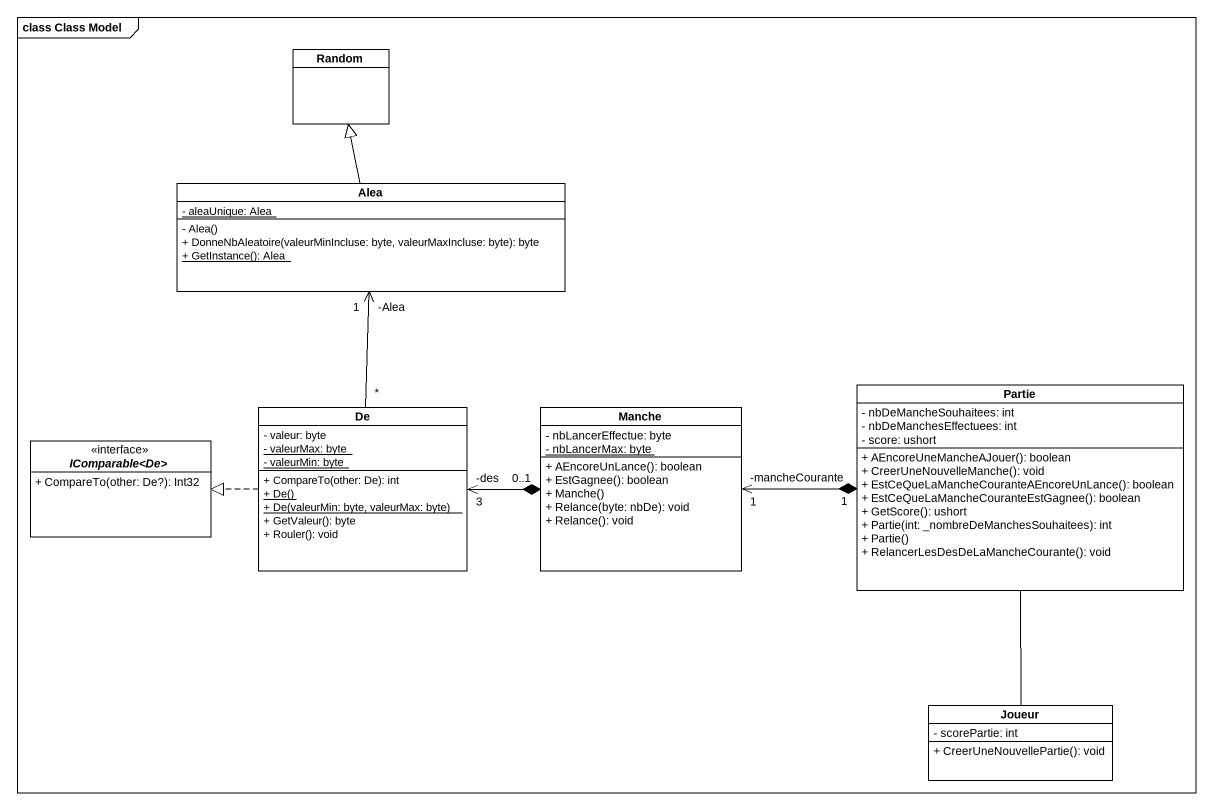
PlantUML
@startuml
mainframe class Class Model
hide circle
hide empty members
skinparam classAttributeIconSize 0
class Random
class Alea {
  {static} - aleaUnique: Alea
  - Alea()
  + DonneNbAleatoire(valeurMinIncluse: byte, valeurMaxIncluse: byte): byte
  {static} + GetInstance(): Alea
}
class Partie {
  - nbDeMancheSouhaitees: int
  - nbDeManchesEffectuees: int
  - score: ushort
  + AEncoreUneMancheAJouer(): boolean
  + CreerUneNouvelleManche(): void
  + EstCeQueLaMancheCouranteAEncoreUnLance(): boolean
  + EstCeQueLaMancheCouranteEstGagnee(): boolean
  + GetScore(): ushort
  + Partie(int: _nombreDeManchesSouhaitees): int
  + Partie()
  + RelancerLesDesDeLaMancheCourante(): void
}
class De {
  - valeur: byte
  {static} - valeurMax: byte
  {static} - valeurMin: byte
  + CompareTo(other: De): int
  {static} + De()
  {static} + De(valeurMin: byte, valeurMax: byte)
  + GetValeur(): byte
  + Rouler(): void
}
class Manche {
  - nbLancerEffectue: byte
  {static} - nbLancerMax: byte
  + AEncoreUnLance(): boolean
  + EstGagnee(): boolean
  + Manche()
  + Relance(byte: nbDe): void
  + Relance(): void
}
interface "IComparable<De>" as IComparable_De <<interface>> {
  + CompareTo(other: De?): Int32
}
class Joueur {
  - scorePartie: int
  + CreerUneNouvellePartie(): void
}
Alea -up-|> Random
Partie -- Joueur
De "*" -up-> "-Alea\n1" Alea
De "-des\n3" <-right-* "0..1" Manche
De .left.|> IComparable_De
Manche "-mancheCourante\n1" <-right-* "1" Partie
@enduml
